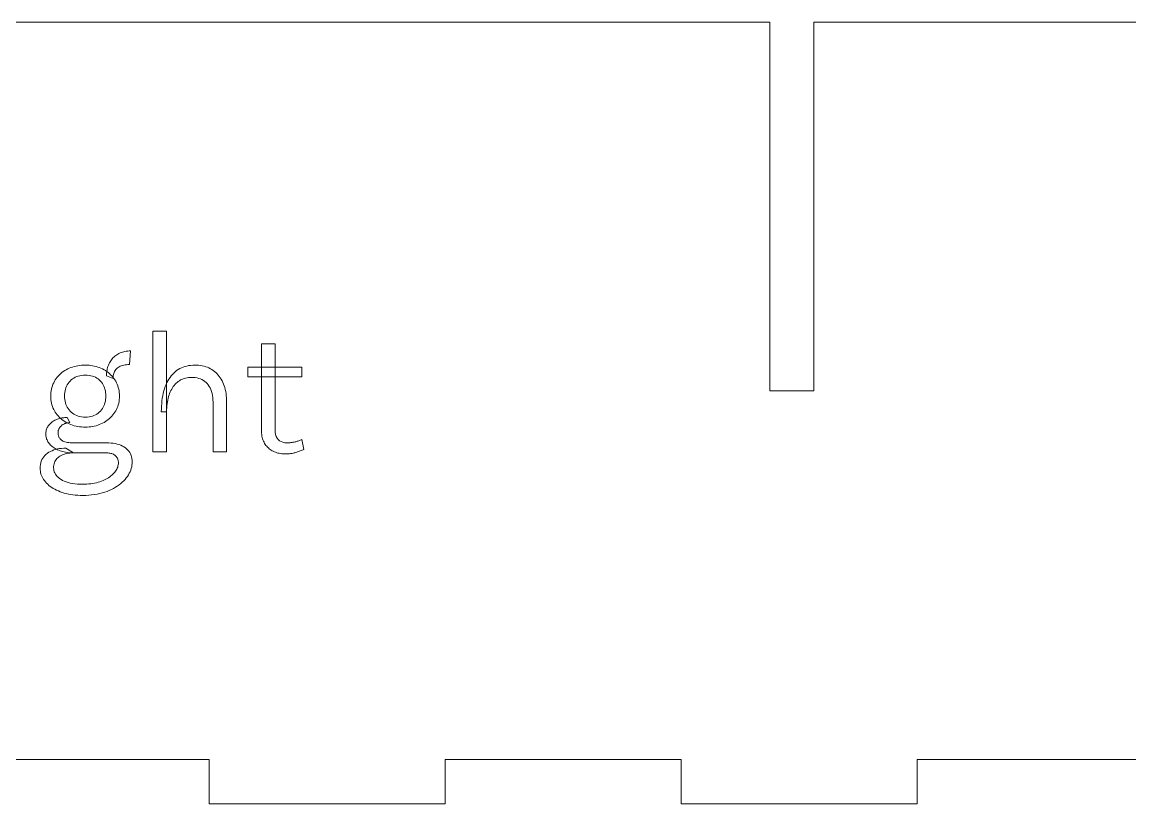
# Model space of a CAD drawing. Extents: x 3 to 513, y 3 to 383.
# Drawn here: x 143.8 to 218.9, y 59 to 112 of the extents above; entities that cross this region are included whole.
import ezdxf

# ---------------------------------------------------------------- set-up
doc = ezdxf.new("R2010")
doc.units = 0
doc.layers.get('0').update_dxf_attribs({"lineweight": 0})

msp = doc.modelspace()

# ---------------------------------------------------------------- linework, layer by layer
for p, q in [((194.5, 112), (102.5, 112)), ((194.5, 86.999), (194.5, 112)), ((291, 112), (197.5, 112)), ((197.5, 112), (197.5, 86.999)), ((152.685, 82.866), (152.685, 91.05)), ((152.685, 91.05), (153.621, 91.05)), ((153.621, 91.05), (153.621, 82.866)), ((160.047, 84.342), (160.047, 90.198)), ((160.047, 90.198), (160.971, 90.198)), ((160.971, 90.198), (160.971, 84.366)), ((150.105, 89.35), (150.169, 89.401)), ((150.169, 89.401), (150.237, 89.449)), ((150.237, 89.449), (150.309, 89.493)), ((150.309, 89.493), (150.384, 89.533)), ((150.384, 89.533), (150.461, 89.57)), ((150.461, 89.57), (150.541, 89.602)), ((150.541, 89.602), (150.624, 89.629)), ((150.624, 89.629), (150.709, 89.653)), ((150.709, 89.653), (150.798, 89.672)), ((150.798, 89.672), (150.889, 89.687)), ((150.889, 89.687), (150.983, 89.697)), ((150.983, 89.697), (151.08, 89.704)), ((151.08, 89.704), (151.179, 89.706)), ((151.179, 89.706), (151.107, 88.782)), ((151.179, 89.706), (151.179, 89.706)), ((147.134, 88.579), (147.246, 88.618)), ((147.246, 88.618), (147.361, 88.652)), ((147.361, 88.652), (147.479, 88.681)), ((147.479, 88.681), (147.6, 88.704)), ((147.6, 88.704), (147.723, 88.723)), ((147.723, 88.723), (147.848, 88.736)), ((147.848, 88.736), (147.976, 88.743)), ((147.976, 88.743), (148.107, 88.746)), ((148.107, 88.746), (148.107, 88.746)), ((148.107, 88.746), (148.234, 88.743)), ((148.234, 88.743), (148.359, 88.736)), ((148.359, 88.736), (148.482, 88.723)), ((148.482, 88.723), (148.602, 88.704)), ((148.602, 88.704), (148.72, 88.681)), ((148.72, 88.681), (148.835, 88.652)), ((148.835, 88.652), (148.948, 88.618)), ((148.948, 88.618), (149.059, 88.579)), ((149.618, 88.575), (149.644, 88.659)), ((149.644, 88.659), (149.674, 88.742)), ((149.674, 88.742), (149.707, 88.822)), ((149.707, 88.822), (149.745, 88.899)), ((149.745, 88.899), (149.786, 88.974)), ((149.786, 88.974), (149.831, 89.045)), ((149.831, 89.045), (149.879, 89.112)), ((149.879, 89.112), (149.93, 89.177)), ((149.93, 89.177), (149.985, 89.238)), ((149.985, 89.238), (150.043, 89.296)), ((150.043, 89.296), (150.105, 89.35)), ((150.404, 88.634), (150.339, 88.595)), ((150.474, 88.669), (150.404, 88.634)), ((150.55, 88.699), (150.474, 88.669)), ((150.63, 88.724), (150.55, 88.699)), ((150.715, 88.745), (150.63, 88.724)), ((150.806, 88.761), (150.715, 88.745)), ((150.901, 88.773), (150.806, 88.761)), ((151.002, 88.78), (150.901, 88.773)), ((151.107, 88.782), (151.002, 88.78)), ((154.62, 88.562), (154.737, 88.611)), ((154.737, 88.611), (154.858, 88.652)), ((154.858, 88.652), (154.983, 88.686)), ((154.983, 88.686), (155.113, 88.712)), ((155.113, 88.712), (155.247, 88.731)), ((155.247, 88.731), (155.386, 88.742)), ((155.386, 88.742), (155.529, 88.746)), ((155.529, 88.746), (155.529, 88.746)), ((155.529, 88.746), (155.663, 88.743)), ((155.663, 88.743), (155.792, 88.734)), ((155.792, 88.734), (155.918, 88.719)), ((155.918, 88.719), (156.04, 88.698)), ((156.04, 88.698), (156.158, 88.67)), ((156.158, 88.67), (156.272, 88.637)), ((156.272, 88.637), (156.383, 88.598)), ((159.123, 87.954), (159.123, 88.602)), ((159.123, 88.602), (162.783, 88.602)), ((162.783, 88.602), (162.783, 87.954)), ((146.14, 87.843), (146.208, 87.931)), ((146.208, 87.931), (146.281, 88.015)), ((146.281, 88.015), (146.359, 88.095)), ((146.359, 88.095), (146.44, 88.171)), ((146.44, 88.171), (146.527, 88.242)), ((146.527, 88.242), (146.617, 88.309)), ((146.617, 88.309), (146.712, 88.372)), ((146.712, 88.372), (146.812, 88.431)), ((146.812, 88.431), (146.916, 88.485)), ((146.916, 88.485), (147.023, 88.535)), ((147.023, 88.535), (147.134, 88.579)), ((147.328, 87.869), (147.239, 87.81)), ((147.423, 87.921), (147.328, 87.869)), ((147.523, 87.964), (147.423, 87.921)), ((147.628, 87.999), (147.523, 87.964)), ((147.74, 88.027), (147.628, 87.999)), ((147.857, 88.046), (147.74, 88.027)), ((147.979, 88.058), (147.857, 88.046)), ((148.107, 88.062), (147.979, 88.058)), ((148.236, 88.058), (148.107, 88.062)), ((148.107, 88.062), (148.107, 88.062)), ((148.359, 88.046), (148.236, 88.058)), ((148.477, 88.027), (148.359, 88.046)), ((148.588, 87.999), (148.477, 88.027)), ((148.694, 87.964), (148.588, 87.999)), ((148.793, 87.921), (148.694, 87.964)), ((148.887, 87.869), (148.793, 87.921)), ((148.975, 87.81), (148.887, 87.869)), ((149.059, 88.579), (149.168, 88.535)), ((149.168, 88.535), (149.274, 88.485)), ((149.274, 88.485), (149.377, 88.431)), ((149.377, 88.431), (149.475, 88.372)), ((149.475, 88.372), (149.57, 88.309)), ((149.547, 88.014), (149.549, 88.114)), ((149.991, 87.834), (149.547, 88.014)), ((149.549, 88.114), (149.555, 88.211)), ((149.555, 88.211), (149.565, 88.305)), ((149.565, 88.305), (149.579, 88.398)), ((149.57, 88.309), (149.66, 88.242)), ((149.579, 88.398), (149.596, 88.487)), ((149.596, 88.487), (149.618, 88.575)), ((149.66, 88.242), (149.746, 88.171)), ((149.746, 88.171), (149.827, 88.095)), ((149.827, 88.095), (149.905, 88.015)), ((149.905, 88.015), (149.978, 87.931)), ((149.978, 87.931), (150.046, 87.843)), ((149.994, 87.929), (149.991, 87.834)), ((150.003, 88.018), (149.994, 87.929)), ((150.017, 88.103), (150.003, 88.018)), ((150.037, 88.182), (150.017, 88.103)), ((150.063, 88.256), (150.037, 88.182)), ((150.095, 88.325), (150.063, 88.256)), ((150.132, 88.389), (150.095, 88.325)), ((150.175, 88.448), (150.132, 88.389)), ((150.224, 88.502), (150.175, 88.448)), ((150.279, 88.551), (150.224, 88.502)), ((150.339, 88.595), (150.279, 88.551)), ((153.775, 87.801), (153.85, 87.913)), ((153.85, 87.913), (153.929, 88.018)), ((153.929, 88.018), (154.014, 88.116)), ((154.014, 88.116), (154.103, 88.208)), ((154.103, 88.208), (154.197, 88.293)), ((154.197, 88.293), (154.296, 88.371)), ((154.296, 88.371), (154.4, 88.442)), ((154.4, 88.442), (154.508, 88.506)), ((154.508, 88.506), (154.62, 88.562)), ((154.91, 87.873), (154.82, 87.847)), ((155.004, 87.893), (154.91, 87.873)), ((155.1, 87.907), (155.004, 87.893)), ((155.199, 87.915), (155.1, 87.907)), ((155.301, 87.918), (155.199, 87.915)), ((155.434, 87.914), (155.301, 87.918)), ((155.301, 87.918), (155.301, 87.918)), ((155.561, 87.901), (155.434, 87.914)), ((155.682, 87.879), (155.561, 87.901)), ((155.798, 87.849), (155.682, 87.879)), ((156.383, 88.598), (156.489, 88.552)), ((156.489, 88.552), (156.591, 88.501)), ((156.591, 88.501), (156.69, 88.443)), ((156.69, 88.443), (156.784, 88.38)), ((156.784, 88.38), (156.874, 88.311)), ((156.874, 88.311), (156.96, 88.238)), ((156.96, 88.238), (157.04, 88.159)), ((157.04, 88.159), (157.117, 88.075)), ((157.117, 88.075), (157.189, 87.985)), ((157.189, 87.985), (157.256, 87.891)), ((157.256, 87.891), (157.319, 87.791)), ((162.783, 87.954), (159.123, 87.954)), ((162.783, 87.954), (162.783, 87.954)), ((145.795, 87.01), (145.816, 87.125)), ((145.816, 87.125), (145.844, 87.237)), ((145.844, 87.237), (145.878, 87.346)), ((145.878, 87.346), (145.918, 87.452)), ((145.918, 87.452), (145.965, 87.554)), ((145.965, 87.554), (146.017, 87.654)), ((146.017, 87.654), (146.076, 87.75)), ((146.076, 87.75), (146.14, 87.843)), ((146.763, 87.112), (146.737, 87.003)), ((146.797, 87.217), (146.763, 87.112)), ((146.838, 87.317), (146.797, 87.217)), ((146.887, 87.412), (146.838, 87.317)), ((146.943, 87.502), (146.887, 87.412)), ((147.007, 87.588), (146.943, 87.502)), ((147.078, 87.669), (147.007, 87.588)), ((147.156, 87.744), (147.078, 87.669)), ((147.239, 87.81), (147.156, 87.744)), ((149.057, 87.744), (148.975, 87.81)), ((149.133, 87.669), (149.057, 87.744)), ((149.203, 87.588), (149.133, 87.669)), ((149.265, 87.502), (149.203, 87.588)), ((149.32, 87.412), (149.265, 87.502)), ((149.367, 87.317), (149.32, 87.412)), ((149.407, 87.217), (149.367, 87.317)), ((149.44, 87.112), (149.407, 87.217)), ((149.466, 87.003), (149.44, 87.112)), ((149.991, 87.834), (149.991, 87.834)), ((149.991, 87.834), (149.991, 87.834)), ((150.046, 87.843), (150.111, 87.75)), ((150.111, 87.75), (150.17, 87.654)), ((150.17, 87.654), (150.223, 87.554)), ((150.223, 87.554), (150.27, 87.452)), ((150.27, 87.452), (150.311, 87.346)), ((150.311, 87.346), (150.345, 87.237)), ((150.345, 87.237), (150.373, 87.125)), ((150.373, 87.125), (150.395, 87.01)), ((153.43, 86.993), (153.475, 87.143)), ((153.475, 87.143), (153.525, 87.288)), ((153.525, 87.288), (153.58, 87.426)), ((153.58, 87.426), (153.64, 87.558)), ((153.64, 87.558), (153.705, 87.683)), ((153.705, 87.683), (153.775, 87.801)), ((153.963, 87.122), (153.914, 87.029)), ((154.016, 87.21), (153.963, 87.122)), ((154.072, 87.293), (154.016, 87.21)), ((154.132, 87.372), (154.072, 87.293)), ((154.196, 87.445), (154.132, 87.372)), ((154.263, 87.513), (154.196, 87.445)), ((154.333, 87.577), (154.263, 87.513)), ((154.407, 87.636), (154.333, 87.577)), ((154.484, 87.69), (154.407, 87.636)), ((154.564, 87.738), (154.484, 87.69)), ((154.646, 87.78), (154.564, 87.738)), ((154.731, 87.816), (154.646, 87.78)), ((154.82, 87.847), (154.731, 87.816)), ((155.908, 87.811), (155.798, 87.849)), ((156.012, 87.764), (155.908, 87.811)), ((156.111, 87.708), (156.012, 87.764)), ((156.203, 87.643), (156.111, 87.708)), ((156.291, 87.571), (156.203, 87.643)), ((156.372, 87.489), (156.291, 87.571)), ((156.447, 87.399), (156.372, 87.489)), ((156.513, 87.302), (156.447, 87.399)), ((156.572, 87.196), (156.513, 87.302)), ((156.624, 87.083), (156.572, 87.196)), ((157.319, 87.791), (157.377, 87.686)), ((157.377, 87.686), (157.431, 87.576)), ((157.431, 87.576), (157.48, 87.461)), ((157.48, 87.461), (157.524, 87.342)), ((157.524, 87.342), (157.563, 87.219)), ((157.563, 87.219), (157.596, 87.091)), ((145.767, 86.646), (145.77, 86.77)), ((145.77, 86.523), (145.767, 86.646)), ((145.767, 86.646), (145.767, 86.646)), ((145.77, 86.77), (145.779, 86.892)), ((145.779, 86.402), (145.77, 86.523)), ((145.779, 86.892), (145.795, 87.01)), ((145.795, 86.285), (145.779, 86.402)), ((146.707, 86.77), (146.703, 86.646)), ((146.703, 86.646), (146.703, 86.646)), ((146.703, 86.646), (146.707, 86.526)), ((146.718, 86.889), (146.707, 86.77)), ((146.707, 86.526), (146.718, 86.409)), ((146.737, 87.003), (146.718, 86.889)), ((146.718, 86.409), (146.737, 86.297)), ((149.484, 86.889), (149.466, 87.003)), ((149.466, 86.297), (149.484, 86.409)), ((149.495, 86.77), (149.484, 86.889)), ((149.484, 86.409), (149.495, 86.526)), ((149.499, 86.646), (149.495, 86.77)), ((149.495, 86.526), (149.499, 86.646)), ((149.499, 86.646), (149.499, 86.646)), ((150.395, 87.01), (150.411, 86.892)), ((150.411, 86.402), (150.395, 86.285)), ((150.411, 86.892), (150.42, 86.77)), ((150.42, 86.523), (150.411, 86.402)), ((150.42, 86.77), (150.423, 86.646)), ((150.423, 86.646), (150.42, 86.523)), ((150.423, 86.646), (150.423, 86.646)), ((153.303, 86.333), (153.327, 86.507)), ((153.327, 86.507), (153.356, 86.675)), ((153.356, 86.675), (153.39, 86.837)), ((153.39, 86.837), (153.43, 86.993)), ((153.694, 86.377), (153.672, 86.254)), ((153.721, 86.496), (153.694, 86.377)), ((153.752, 86.611), (153.721, 86.496)), ((153.786, 86.722), (153.752, 86.611)), ((153.825, 86.829), (153.786, 86.722)), ((153.868, 86.932), (153.825, 86.829)), ((153.914, 87.029), (153.868, 86.932)), ((156.667, 86.962), (156.624, 87.083)), ((156.702, 86.833), (156.667, 86.962)), ((156.73, 86.696), (156.702, 86.833)), ((156.749, 86.551), (156.73, 86.696)), ((156.761, 86.398), (156.749, 86.551)), ((156.765, 86.238), (156.761, 86.398)), ((157.596, 87.091), (157.625, 86.96)), ((157.625, 86.96), (157.648, 86.824)), ((157.648, 86.824), (157.666, 86.683)), ((157.666, 86.683), (157.679, 86.539)), ((157.679, 86.539), (157.686, 86.391)), ((157.686, 86.391), (157.689, 86.238)), ((197.5, 86.999), (194.5, 86.999)), ((145.816, 86.171), (145.795, 86.285)), ((145.844, 86.059), (145.816, 86.171)), ((145.878, 85.951), (145.844, 86.059)), ((145.918, 85.846), (145.878, 85.951)), ((145.965, 85.744), (145.918, 85.846)), ((146.017, 85.644), (145.965, 85.744)), ((146.076, 85.548), (146.017, 85.644)), ((146.737, 86.297), (146.763, 86.189)), ((146.763, 86.189), (146.797, 86.085)), ((146.797, 86.085), (146.838, 85.985)), ((146.838, 85.985), (146.887, 85.889)), ((146.887, 85.889), (146.943, 85.797)), ((146.943, 85.797), (147.007, 85.71)), ((147.007, 85.71), (147.078, 85.626)), ((147.078, 85.626), (147.156, 85.548)), ((149.057, 85.548), (149.133, 85.626)), ((149.133, 85.626), (149.203, 85.71)), ((149.203, 85.71), (149.265, 85.797)), ((149.265, 85.797), (149.32, 85.889)), ((149.32, 85.889), (149.367, 85.985)), ((149.367, 85.985), (149.407, 86.085)), ((149.407, 86.085), (149.44, 86.189)), ((149.44, 86.189), (149.466, 86.297)), ((150.17, 85.644), (150.111, 85.548)), ((150.223, 85.744), (150.17, 85.644)), ((150.27, 85.846), (150.223, 85.744)), ((150.311, 85.951), (150.27, 85.846)), ((150.345, 86.059), (150.311, 85.951)), ((150.373, 86.171), (150.345, 86.059)), ((150.395, 86.285), (150.373, 86.171)), ((153.261, 85.578), (153.264, 85.775)), ((153.264, 85.775), (153.272, 85.967)), ((153.272, 85.967), (153.285, 86.153)), ((153.285, 86.153), (153.303, 86.333)), ((153.623, 85.721), (153.621, 85.578)), ((153.629, 85.86), (153.623, 85.721)), ((153.639, 85.996), (153.629, 85.86)), ((153.654, 86.127), (153.639, 85.996)), ((153.672, 86.254), (153.654, 86.127)), ((156.765, 82.866), (156.765, 86.238)), ((157.689, 86.238), (157.689, 86.238)), ((157.689, 86.238), (157.689, 82.866)), ((145.768, 84.818), (145.818, 84.86)), ((145.818, 84.86), (145.87, 84.9)), ((145.87, 84.9), (145.924, 84.937)), ((145.924, 84.937), (145.981, 84.972)), ((145.981, 84.972), (146.04, 85.004)), ((146.04, 85.004), (146.102, 85.034)), ((146.14, 85.455), (146.076, 85.548)), ((146.102, 85.034), (146.166, 85.062)), ((146.208, 85.367), (146.14, 85.455)), ((146.166, 85.062), (146.232, 85.087)), ((146.281, 85.282), (146.208, 85.367)), ((146.232, 85.087), (146.299, 85.11)), ((146.359, 85.202), (146.281, 85.282)), ((146.299, 85.11), (146.367, 85.129)), ((146.44, 85.126), (146.359, 85.202)), ((146.367, 85.129), (146.436, 85.146)), ((146.436, 85.146), (146.506, 85.161)), ((146.527, 85.055), (146.44, 85.126)), ((146.506, 85.161), (146.577, 85.173)), ((146.617, 84.987), (146.527, 85.055)), ((146.577, 85.173), (146.649, 85.182)), ((146.712, 84.924), (146.617, 84.987)), ((146.649, 85.182), (146.722, 85.189)), ((146.812, 84.865), (146.712, 84.924)), ((146.722, 85.189), (146.796, 85.193)), ((146.796, 85.193), (146.871, 85.194)), ((146.916, 84.81), (146.812, 84.865)), ((146.871, 85.194), (146.871, 85.194)), ((146.871, 85.194), (147.051, 84.846)), ((147.156, 85.548), (147.239, 85.479)), ((147.239, 85.479), (147.328, 85.418)), ((147.328, 85.418), (147.423, 85.365)), ((147.423, 85.365), (147.523, 85.32)), ((147.523, 85.32), (147.628, 85.283)), ((147.628, 85.283), (147.74, 85.255)), ((147.74, 85.255), (147.857, 85.234)), ((147.857, 85.234), (147.979, 85.222)), ((147.979, 85.222), (148.107, 85.218)), ((148.107, 85.218), (148.236, 85.222)), ((148.107, 85.218), (148.107, 85.218)), ((148.107, 85.218), (148.107, 85.218)), ((148.236, 85.222), (148.359, 85.234)), ((148.359, 85.234), (148.477, 85.255)), ((148.477, 85.255), (148.588, 85.283)), ((148.588, 85.283), (148.694, 85.32)), ((148.694, 85.32), (148.793, 85.365)), ((148.793, 85.365), (148.887, 85.418)), ((148.887, 85.418), (148.975, 85.479)), ((148.975, 85.479), (149.057, 85.548)), ((149.377, 84.865), (149.274, 84.81)), ((149.475, 84.924), (149.377, 84.865)), ((149.57, 84.987), (149.475, 84.924)), ((149.66, 85.055), (149.57, 84.987)), ((149.746, 85.126), (149.66, 85.055)), ((149.827, 85.202), (149.746, 85.126)), ((149.905, 85.282), (149.827, 85.202)), ((149.978, 85.367), (149.905, 85.282)), ((150.046, 85.455), (149.978, 85.367)), ((150.111, 85.548), (150.046, 85.455)), ((153.621, 85.578), (153.261, 85.578)), ((153.621, 85.578), (153.621, 85.578)), ((145.431, 84.066), (145.433, 84.137)), ((145.433, 84.137), (145.439, 84.206)), ((145.439, 84.206), (145.449, 84.272)), ((145.449, 84.272), (145.464, 84.337)), ((145.464, 84.337), (145.482, 84.399)), ((145.482, 84.399), (145.504, 84.459)), ((145.504, 84.459), (145.531, 84.517)), ((145.531, 84.517), (145.562, 84.573)), ((145.562, 84.573), (145.596, 84.627)), ((145.596, 84.627), (145.635, 84.678)), ((145.635, 84.678), (145.677, 84.727)), ((145.677, 84.727), (145.722, 84.774)), ((145.722, 84.774), (145.768, 84.818)), ((146.26, 84.173), (146.259, 84.126)), ((146.259, 84.126), (146.259, 84.126)), ((146.259, 84.126), (146.261, 84.072)), ((146.264, 84.219), (146.26, 84.173)), ((146.27, 84.263), (146.264, 84.219)), ((146.279, 84.305), (146.27, 84.263)), ((146.29, 84.346), (146.279, 84.305)), ((146.303, 84.385), (146.29, 84.346)), ((146.319, 84.422), (146.303, 84.385)), ((146.338, 84.458), (146.319, 84.422)), ((146.359, 84.492), (146.338, 84.458)), ((146.382, 84.525), (146.359, 84.492)), ((146.407, 84.556), (146.382, 84.525)), ((146.434, 84.585), (146.407, 84.556)), ((146.461, 84.613), (146.434, 84.585)), ((146.49, 84.64), (146.461, 84.613)), ((146.52, 84.665), (146.49, 84.64)), ((146.551, 84.688), (146.52, 84.665)), ((146.584, 84.709), (146.551, 84.688)), ((146.617, 84.729), (146.584, 84.709)), ((146.652, 84.748), (146.617, 84.729)), ((146.688, 84.765), (146.652, 84.748)), ((146.725, 84.78), (146.688, 84.765)), ((146.761, 84.794), (146.725, 84.78)), ((146.798, 84.806), (146.761, 84.794)), ((146.834, 84.817), (146.798, 84.806)), ((146.87, 84.826), (146.834, 84.817)), ((146.907, 84.833), (146.87, 84.826)), ((146.943, 84.839), (146.907, 84.833)), ((147.023, 84.76), (146.916, 84.81)), ((146.979, 84.843), (146.943, 84.839)), ((147.015, 84.845), (146.979, 84.843)), ((147.051, 84.846), (147.015, 84.845)), ((147.134, 84.715), (147.023, 84.76)), ((147.246, 84.675), (147.134, 84.715)), ((147.361, 84.641), (147.246, 84.675)), ((147.479, 84.612), (147.361, 84.641)), ((147.6, 84.588), (147.479, 84.612)), ((147.723, 84.57), (147.6, 84.588)), ((147.848, 84.557), (147.723, 84.57)), ((147.976, 84.549), (147.848, 84.557)), ((148.107, 84.546), (147.976, 84.549)), ((148.234, 84.549), (148.107, 84.546)), ((148.107, 84.546), (148.107, 84.546)), ((148.107, 84.546), (148.107, 84.546)), ((148.359, 84.557), (148.234, 84.549)), ((148.482, 84.57), (148.359, 84.557)), ((148.602, 84.588), (148.482, 84.57)), ((148.72, 84.612), (148.602, 84.588)), ((148.835, 84.641), (148.72, 84.612)), ((148.948, 84.675), (148.835, 84.641)), ((149.059, 84.715), (148.948, 84.675)), ((149.168, 84.76), (149.059, 84.715)), ((149.274, 84.81), (149.168, 84.76)), ((160.049, 84.236), (160.047, 84.342)), ((160.047, 84.342), (160.047, 84.342)), ((160.056, 84.133), (160.049, 84.236)), ((160.066, 84.034), (160.056, 84.133)), ((160.971, 84.366), (160.979, 84.197)), ((160.979, 84.197), (161.004, 84.046)), ((145.433, 83.998), (145.431, 84.066)), ((145.431, 84.066), (145.431, 84.066)), ((145.44, 83.931), (145.433, 83.998)), ((145.452, 83.866), (145.44, 83.931)), ((145.467, 83.801), (145.452, 83.866)), ((145.488, 83.737), (145.467, 83.801)), ((145.513, 83.675), (145.488, 83.737)), ((145.543, 83.614), (145.513, 83.675)), ((145.577, 83.553), (145.543, 83.614)), ((145.616, 83.494), (145.577, 83.553)), ((145.659, 83.436), (145.616, 83.494)), ((145.707, 83.38), (145.659, 83.436)), ((145.758, 83.325), (145.707, 83.38)), ((146.261, 84.072), (146.268, 84.019)), ((146.268, 84.019), (146.28, 83.969)), ((146.28, 83.969), (146.295, 83.92)), ((146.295, 83.92), (146.316, 83.873)), ((146.316, 83.873), (146.341, 83.827)), ((146.341, 83.827), (146.371, 83.784)), ((146.371, 83.784), (146.405, 83.742)), ((146.405, 83.742), (146.444, 83.702)), ((146.444, 83.702), (146.487, 83.664)), ((146.487, 83.664), (146.536, 83.629)), ((146.536, 83.629), (146.593, 83.597)), ((146.593, 83.597), (146.657, 83.569)), ((146.657, 83.569), (146.729, 83.545)), ((146.729, 83.545), (146.808, 83.525)), ((146.808, 83.525), (146.895, 83.508)), ((146.895, 83.508), (146.988, 83.495)), ((146.988, 83.495), (147.09, 83.485)), ((147.09, 83.485), (147.199, 83.48)), ((147.199, 83.48), (147.315, 83.478)), ((147.315, 83.478), (147.315, 83.478)), ((147.315, 83.478), (149.547, 83.478)), ((149.547, 83.478), (149.706, 83.475)), ((149.706, 83.475), (149.857, 83.464)), ((149.857, 83.464), (150.002, 83.447)), ((150.002, 83.447), (150.14, 83.423)), ((150.14, 83.423), (150.271, 83.392)), ((150.271, 83.392), (150.395, 83.355)), ((150.395, 83.355), (150.512, 83.31)), ((160.082, 83.939), (160.066, 84.034)), ((160.101, 83.847), (160.082, 83.939)), ((160.125, 83.759), (160.101, 83.847)), ((160.153, 83.674), (160.125, 83.759)), ((160.185, 83.593), (160.153, 83.674)), ((160.222, 83.516), (160.185, 83.593)), ((160.263, 83.442), (160.222, 83.516)), ((160.308, 83.372), (160.263, 83.442)), ((160.356, 83.305), (160.308, 83.372)), ((161.004, 84.046), (161.046, 83.913)), ((161.046, 83.913), (161.103, 83.798)), ((161.103, 83.798), (161.178, 83.7)), ((161.178, 83.7), (161.269, 83.62)), ((161.269, 83.62), (161.377, 83.558)), ((161.377, 83.558), (161.501, 83.514)), ((161.501, 83.514), (161.642, 83.487)), ((161.642, 83.487), (161.799, 83.478)), ((161.799, 83.478), (161.848, 83.479)), ((161.799, 83.478), (161.799, 83.478)), ((161.848, 83.479), (161.897, 83.48)), ((161.897, 83.48), (161.945, 83.483)), ((161.945, 83.483), (161.993, 83.487)), ((161.993, 83.487), (162.041, 83.492)), ((162.041, 83.492), (162.089, 83.497)), ((162.089, 83.497), (162.136, 83.504)), ((162.136, 83.504), (162.183, 83.513)), ((162.183, 83.513), (162.23, 83.522)), ((162.23, 83.522), (162.276, 83.532)), ((162.276, 83.532), (162.323, 83.543)), ((162.323, 83.543), (162.371, 83.556)), ((162.371, 83.556), (162.42, 83.569)), ((162.42, 83.569), (162.47, 83.584)), ((162.47, 83.584), (162.521, 83.6)), ((162.521, 83.6), (162.574, 83.616)), ((162.574, 83.616), (162.627, 83.634)), ((162.627, 83.634), (162.682, 83.653)), ((162.682, 83.653), (162.738, 83.673)), ((162.738, 83.673), (162.795, 83.694)), ((162.795, 83.694), (162.795, 83.694)), ((162.795, 83.694), (162.927, 83.022)), ((145.287, 82.528), (145.36, 82.614)), ((145.36, 82.614), (145.443, 82.694)), ((145.443, 82.694), (145.536, 82.767)), ((145.536, 82.767), (145.637, 82.834)), ((145.637, 82.834), (145.743, 82.893)), ((145.743, 82.893), (145.855, 82.946)), ((145.813, 83.273), (145.758, 83.325)), ((145.873, 83.223), (145.813, 83.273)), ((145.855, 82.946), (145.973, 82.992)), ((145.936, 83.176), (145.873, 83.223)), ((146.003, 83.13), (145.936, 83.176)), ((145.973, 82.992), (146.096, 83.03)), ((146.074, 83.087), (146.003, 83.13)), ((146.149, 83.046), (146.074, 83.087)), ((146.096, 83.03), (146.225, 83.062)), ((146.227, 83.008), (146.149, 83.046)), ((146.225, 83.062), (146.36, 83.086)), ((146.31, 82.971), (146.227, 83.008)), ((146.396, 82.937), (146.31, 82.971)), ((146.36, 83.086), (146.501, 83.104)), ((146.466, 82.621), (146.387, 82.575)), ((146.486, 82.907), (146.396, 82.937)), ((146.552, 82.662), (146.466, 82.621)), ((146.578, 82.881), (146.486, 82.907)), ((146.501, 83.104), (146.647, 83.114)), ((146.643, 82.697), (146.552, 82.662)), ((146.674, 82.858), (146.578, 82.881)), ((146.74, 82.727), (146.643, 82.697)), ((146.647, 83.114), (146.799, 83.118)), ((146.773, 82.838), (146.674, 82.858)), ((146.844, 82.751), (146.74, 82.727)), ((146.875, 82.822), (146.773, 82.838)), ((146.799, 83.118), (146.799, 83.118)), ((146.799, 83.118), (147.315, 82.794)), ((146.953, 82.77), (146.844, 82.751)), ((146.98, 82.81), (146.875, 82.822)), ((147.068, 82.783), (146.953, 82.77)), ((147.089, 82.801), (146.98, 82.81)), ((147.188, 82.791), (147.068, 82.783)), ((147.2, 82.796), (147.089, 82.801)), ((147.315, 82.794), (147.188, 82.791)), ((147.315, 82.794), (147.2, 82.796)), ((149.547, 82.794), (147.315, 82.794)), ((149.626, 82.792), (149.547, 82.794)), ((149.547, 82.794), (149.547, 82.794)), ((149.702, 82.786), (149.626, 82.792)), ((149.773, 82.776), (149.702, 82.786)), ((149.84, 82.763), (149.773, 82.776)), ((149.903, 82.745), (149.84, 82.763)), ((149.961, 82.724), (149.903, 82.745)), ((150.015, 82.698), (149.961, 82.724)), ((150.065, 82.669), (150.015, 82.698)), ((150.111, 82.636), (150.065, 82.669)), ((150.153, 82.599), (150.111, 82.636)), ((150.191, 82.559), (150.153, 82.599)), ((150.512, 83.31), (150.622, 83.259)), ((150.622, 83.259), (150.726, 83.201)), ((150.726, 83.201), (150.822, 83.136)), ((150.822, 83.136), (150.91, 83.065)), ((150.91, 83.065), (150.989, 82.988)), ((150.989, 82.988), (151.059, 82.906)), ((151.059, 82.906), (151.12, 82.819)), ((151.12, 82.819), (151.171, 82.727)), ((151.171, 82.727), (151.213, 82.628)), ((151.213, 82.628), (151.245, 82.525)), ((153.621, 82.866), (152.685, 82.866)), ((153.621, 82.866), (153.621, 82.866)), ((157.689, 82.866), (156.765, 82.866)), ((157.689, 82.866), (157.689, 82.866)), ((160.407, 83.242), (160.356, 83.305)), ((160.461, 83.183), (160.407, 83.242)), ((160.518, 83.127), (160.461, 83.183)), ((160.578, 83.075), (160.518, 83.127)), ((160.642, 83.026), (160.578, 83.075)), ((160.708, 82.981), (160.642, 83.026)), ((160.778, 82.94), (160.708, 82.981)), ((160.851, 82.902), (160.778, 82.94)), ((160.926, 82.868), (160.851, 82.902)), ((161.004, 82.837), (160.926, 82.868)), ((161.083, 82.81), (161.004, 82.837)), ((161.164, 82.787), (161.083, 82.81)), ((161.247, 82.767), (161.164, 82.787)), ((161.332, 82.751), (161.247, 82.767)), ((161.419, 82.738), (161.332, 82.751)), ((161.508, 82.729), (161.419, 82.738)), ((161.598, 82.724), (161.508, 82.729)), ((161.691, 82.722), (161.598, 82.724)), ((161.756, 82.723), (161.691, 82.722)), ((161.691, 82.722), (161.691, 82.722)), ((161.691, 82.722), (161.691, 82.722)), ((161.82, 82.725), (161.756, 82.723)), ((161.884, 82.73), (161.82, 82.725)), ((161.947, 82.735), (161.884, 82.73)), ((162.01, 82.743), (161.947, 82.735)), ((162.072, 82.752), (162.01, 82.743)), ((162.134, 82.763), (162.072, 82.752)), ((162.196, 82.776), (162.134, 82.763)), ((162.257, 82.79), (162.196, 82.776)), ((162.318, 82.806), (162.257, 82.79)), ((162.379, 82.823), (162.318, 82.806)), ((162.439, 82.842), (162.379, 82.823)), ((162.5, 82.861), (162.439, 82.842)), ((162.561, 82.881), (162.5, 82.861)), ((162.622, 82.902), (162.561, 82.881)), ((162.683, 82.924), (162.622, 82.902)), ((162.744, 82.947), (162.683, 82.924)), ((162.805, 82.971), (162.744, 82.947)), ((162.866, 82.996), (162.805, 82.971)), ((162.927, 83.022), (162.866, 82.996)), ((145.047, 81.75), (145.052, 81.88)), ((145.052, 81.88), (145.067, 82.004)), ((145.067, 82.004), (145.091, 82.121)), ((145.091, 82.121), (145.125, 82.232)), ((145.125, 82.232), (145.169, 82.337)), ((145.169, 82.337), (145.223, 82.436)), ((145.223, 82.436), (145.287, 82.528)), ((145.963, 81.878), (145.959, 81.786)), ((145.973, 81.965), (145.963, 81.878)), ((145.991, 82.049), (145.973, 81.965)), ((146.016, 82.129), (145.991, 82.049)), ((146.048, 82.204), (146.016, 82.129)), ((146.086, 82.276), (146.048, 82.204)), ((146.132, 82.344), (146.086, 82.276)), ((146.186, 82.408), (146.132, 82.344)), ((146.246, 82.468), (146.186, 82.408)), ((146.313, 82.524), (146.246, 82.468)), ((146.387, 82.575), (146.313, 82.524)), ((150.224, 82.518), (150.191, 82.559)), ((150.254, 82.475), (150.224, 82.518)), ((150.28, 82.431), (150.254, 82.475)), ((150.302, 82.385), (150.28, 82.431)), ((150.319, 82.338), (150.302, 82.385)), ((150.303, 81.835), (150.324, 81.908)), ((150.333, 82.289), (150.319, 82.338)), ((150.324, 81.908), (150.339, 81.982)), ((150.343, 82.239), (150.333, 82.289)), ((150.339, 81.982), (150.348, 82.058)), ((150.349, 82.187), (150.343, 82.239)), ((150.348, 82.058), (150.351, 82.134)), ((150.351, 82.134), (150.349, 82.187)), ((150.351, 82.134), (150.351, 82.134)), ((151.251, 81.848), (151.223, 81.738)), ((151.245, 82.525), (151.268, 82.416)), ((151.271, 81.958), (151.251, 81.848)), ((151.268, 82.416), (151.282, 82.302)), ((151.283, 82.07), (151.271, 81.958)), ((151.282, 82.302), (151.287, 82.182)), ((151.287, 82.182), (151.283, 82.07)), ((151.287, 82.182), (151.287, 82.182)), ((145.051, 81.65), (145.047, 81.75)), ((145.047, 81.75), (145.047, 81.75)), ((145.061, 81.552), (145.051, 81.65)), ((145.079, 81.455), (145.061, 81.552)), ((145.104, 81.361), (145.079, 81.455)), ((145.136, 81.268), (145.104, 81.361)), ((145.176, 81.177), (145.136, 81.268)), ((145.222, 81.087), (145.176, 81.177)), ((145.959, 81.786), (145.959, 81.786)), ((145.959, 81.786), (145.964, 81.694)), ((145.964, 81.694), (145.979, 81.605)), ((145.979, 81.605), (146.004, 81.518)), ((146.004, 81.518), (146.04, 81.435)), ((146.04, 81.435), (146.085, 81.354)), ((146.085, 81.354), (146.14, 81.276)), ((146.14, 81.276), (146.206, 81.201)), ((146.206, 81.201), (146.282, 81.129)), ((146.282, 81.129), (146.367, 81.06)), ((149.598, 81.063), (149.685, 81.115)), ((149.685, 81.115), (149.767, 81.171)), ((149.767, 81.171), (149.845, 81.229)), ((149.845, 81.229), (149.917, 81.289)), ((149.917, 81.289), (149.985, 81.352)), ((149.985, 81.352), (150.048, 81.417)), ((150.048, 81.417), (150.106, 81.484)), ((150.106, 81.484), (150.157, 81.552)), ((150.157, 81.552), (150.203, 81.621)), ((150.203, 81.621), (150.242, 81.692)), ((150.242, 81.692), (150.275, 81.763)), ((150.275, 81.763), (150.303, 81.835)), ((150.885, 81.099), (150.801, 80.997)), ((150.961, 81.203), (150.885, 81.099)), ((151.03, 81.308), (150.961, 81.203)), ((151.09, 81.414), (151.03, 81.308)), ((151.142, 81.521), (151.09, 81.414)), ((151.186, 81.629), (151.142, 81.521)), ((151.223, 81.738), (151.186, 81.629)), ((145.275, 80.999), (145.222, 81.087)), ((145.336, 80.913), (145.275, 80.999)), ((145.404, 80.829), (145.336, 80.913)), ((145.478, 80.747), (145.404, 80.829)), ((145.558, 80.669), (145.478, 80.747)), ((145.644, 80.594), (145.558, 80.669)), ((145.736, 80.522), (145.644, 80.594)), ((145.834, 80.454), (145.736, 80.522)), ((145.937, 80.389), (145.834, 80.454)), ((146.046, 80.328), (145.937, 80.389)), ((146.367, 81.06), (146.463, 80.994)), ((146.463, 80.994), (146.568, 80.932)), ((146.568, 80.932), (146.683, 80.877)), ((146.683, 80.877), (146.808, 80.829)), ((146.808, 80.829), (146.941, 80.787)), ((146.941, 80.787), (147.084, 80.751)), ((147.084, 80.751), (147.236, 80.722)), ((147.236, 80.722), (147.398, 80.699)), ((147.398, 80.699), (147.569, 80.683)), ((147.569, 80.683), (147.749, 80.673)), ((147.749, 80.673), (147.939, 80.67)), ((147.939, 80.67), (148.081, 80.672)), ((147.939, 80.67), (147.939, 80.67)), ((148.081, 80.672), (148.22, 80.678)), ((148.22, 80.678), (148.355, 80.689)), ((148.355, 80.689), (148.487, 80.703)), ((148.487, 80.703), (148.615, 80.722)), ((148.615, 80.722), (148.739, 80.745)), ((148.739, 80.745), (148.86, 80.771)), ((148.86, 80.771), (148.978, 80.802)), ((148.978, 80.802), (149.092, 80.838)), ((149.092, 80.838), (149.202, 80.877)), ((149.202, 80.877), (149.308, 80.92)), ((149.308, 80.92), (149.41, 80.965)), ((149.41, 80.965), (149.506, 81.013)), ((149.506, 81.013), (149.598, 81.063)), ((150.019, 80.388), (149.88, 80.315)), ((150.152, 80.464), (150.019, 80.388)), ((150.277, 80.543), (150.152, 80.464)), ((150.396, 80.626), (150.277, 80.543)), ((150.508, 80.714), (150.396, 80.626)), ((150.612, 80.804), (150.508, 80.714)), ((150.71, 80.899), (150.612, 80.804)), ((150.801, 80.997), (150.71, 80.899)), ((146.161, 80.269), (146.046, 80.328)), ((146.282, 80.214), (146.161, 80.269)), ((146.409, 80.163), (146.282, 80.214)), ((146.541, 80.116), (146.409, 80.163)), ((146.678, 80.073), (146.541, 80.116)), ((146.819, 80.036), (146.678, 80.073)), ((146.965, 80.004), (146.819, 80.036)), ((147.115, 79.976), (146.965, 80.004)), ((147.271, 79.954), (147.115, 79.976)), ((147.431, 79.936), (147.271, 79.954)), ((147.596, 79.924), (147.431, 79.936)), ((147.765, 79.916), (147.596, 79.924)), ((147.939, 79.914), (147.765, 79.916)), ((148.145, 79.917), (147.939, 79.914)), ((147.939, 79.914), (147.939, 79.914)), ((147.939, 79.914), (147.939, 79.914)), ((148.345, 79.927), (148.145, 79.917)), ((148.539, 79.944), (148.345, 79.927)), ((148.727, 79.967), (148.539, 79.944)), ((148.91, 79.997), (148.727, 79.967)), ((149.086, 80.034), (148.91, 79.997)), ((149.257, 80.077), (149.086, 80.034)), ((149.421, 80.127), (149.257, 80.077)), ((149.58, 80.184), (149.421, 80.127)), ((149.733, 80.247), (149.58, 80.184)), ((149.88, 80.315), (149.733, 80.247)), ((140.5, 62), (156.5, 62)), ((156.5, 62), (156.5, 59)), ((172.5, 59), (172.5, 62)), ((172.5, 62), (188.5, 62)), ((188.5, 62), (188.5, 59)), ((204.5, 59), (204.5, 62)), ((204.5, 62), (220.5, 62)), ((156.5, 59), (172.5, 59)), ((188.5, 59), (204.5, 59))]:
    msp.add_line(p, q)

doc.saveas('drawing.dxf')
